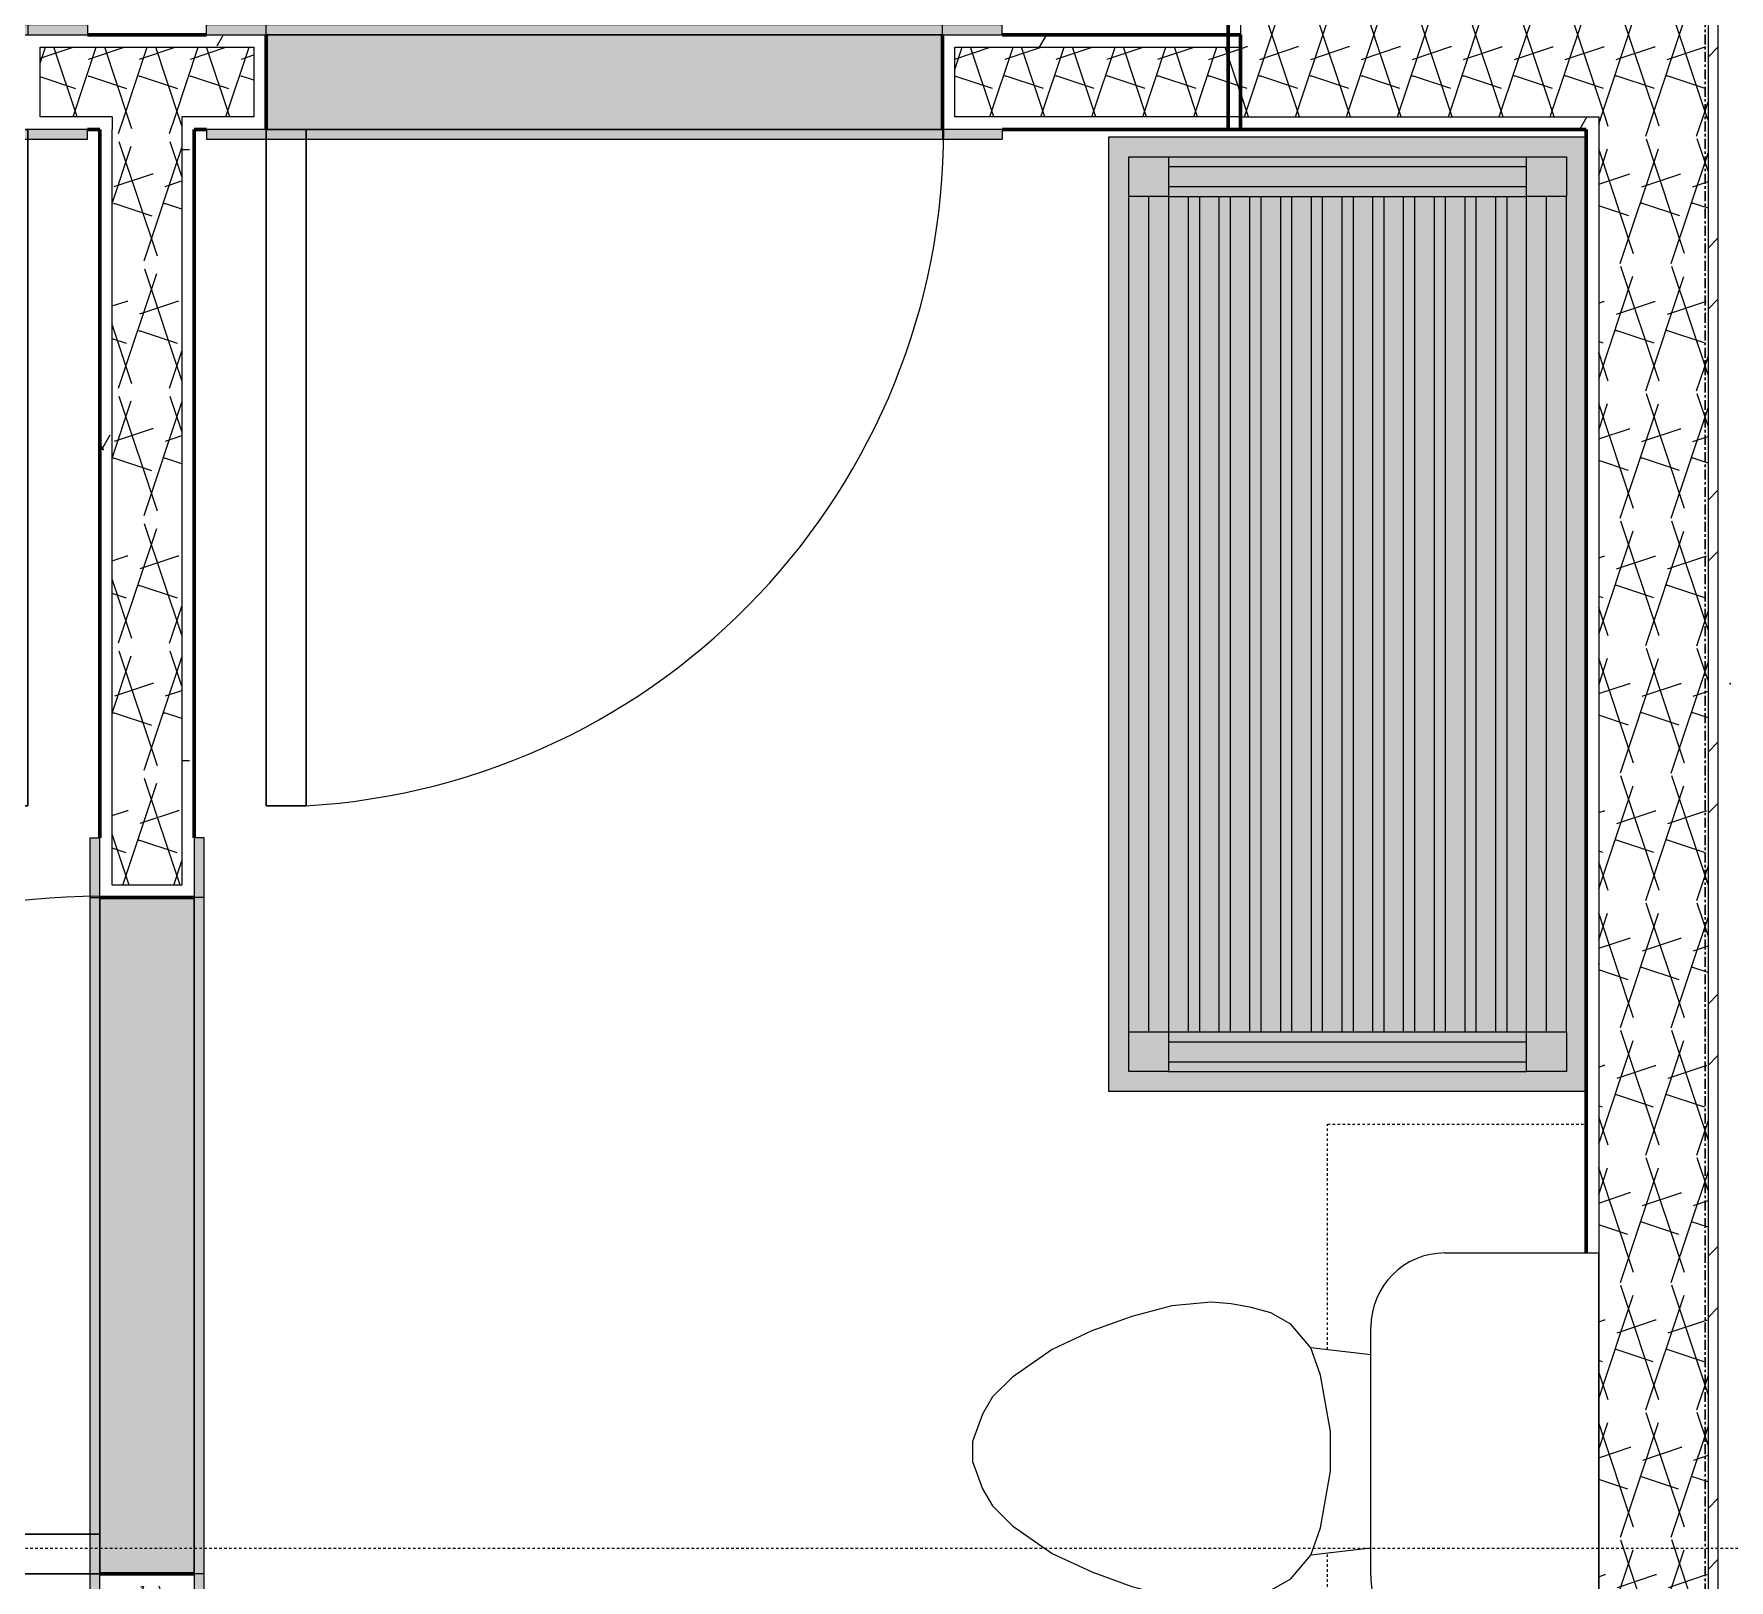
# Model space of a CAD drawing. Header units: inches. Extents: x -4110 to -1807, y 11006 to 12281.
# Drawn here: x -3565.4 to -3480.1, y 11606.8 to 11684.5 of the extents above; entities that cross this region are included whole.
import ezdxf

# ---------------------------------------------------------------- set-up
doc = ezdxf.new("R2010")
doc.units = ezdxf.units.IN
doc.header["$MEASUREMENT"] = 0
for name, pattern in [('Aligning Line 1_8_', [0.25, 0.125, -0.125]), ('Dash', [0.25, 0.125, -0.125]), ('Grid Line 1_2_', [0.875, 0.5, -0.125, 0.125, -0.125])]:
    doc.linetypes.add(name, pattern=pattern)
for name, color, linetype, lineweight in [('0-1', 7, 'Continuous', 5), ('0-2', 90, 'Continuous', 18), ('A-DOOR-1', 7, 'Continuous', 9), ('A-DOOR-2', 250, 'Continuous', 30), ('A-DOOR-FRAM-1', 31, 'Continuous', 18), ('A-DOOR-FRAM-2', 7, 'Continuous', 9), ('A-WALL', 113, 'Continuous', 18), ('A-WALL-1', 8, 'Continuous', 5), ('A-WALL-3', 50, 'Continuous', 60), ('A-WALL-4', 90, 'Continuous', 18), ('A-WALL-PATT-1', 7, 'Continuous', 9), ('A-WALL-PATT-2', 253, 'Continuous', 9), ('A-WALL-PATT-5', 111, 'Continuous', 9), ('G-ANNO-SYMB-1', 147, 'Aligning Line 1_8_', 9), ('I-WALL-5', 2, 'Continuous', 60), ('P-SANR-FIXT-2', 7, 'Continuous', 9), ('Q-CASE-1', 130, 'Continuous', 9), ('Q-CASE-2', 127, 'Continuous', 9), ('Q-CASE-3', 7, 'Continuous', 9), ('Q-CASE-4', 7, 'Dash', 9), ('S-GRID-1', 1, 'Grid Line 1_2_', 30)]:
    doc.layers.add(name, color=color, linetype=linetype, lineweight=lineweight)
pattern_1 = [(161.57, (0.32, 0.32), (-2.560496185, -0.000537386), [0, -18.214, 2.022, 0]), (18.43, (-0.32, 0.32), (-2.560496185, 0.000537386), [0, -18.214, 2.022, 0]), (108.43, (0.32, 0.32), (1.27922091, -6.400876726), [6.07, -14.166]), (71.57, (-0.32, 0.32), (1.27922091, 6.400876726), [6.07, -14.166])]
pattern_2 = [(0, (0, 0), (20.48, 5.12), [0.845, -14.515, 0.845, -14.515, -81.92]), (0, (0, 0), (20.48, 5.12), [-30.72, 0.845, -29.875, 0.845, -14.515, -35.84]), (0, (0, 0), (20.48, 5.12), [-76.8, 0.845, -9.395, 0.845, -24.755]), (120, (7.68, 2.56), (-14.67405, 15.1762003), [0.845, -14.515, 0.845, -14.515, -81.92]), (120, (7.68, 2.56), (-14.67405, 15.1762003), [-30.72, 0.845, -29.875, 0.845, -14.515, -35.84]), (120, (7.68, 2.56), (-14.67405, 15.1762003), [-76.8, 0.845, -9.395, 0.845, -24.755]), (240, (10.24, 12.8), (-5.80595, -20.2962003), [0.845, -14.515, 0.845, -14.515, -81.92]), (240, (10.24, 12.8), (-5.80595, -20.2962003), [-30.72, 0.845, -29.875, 0.845, -14.515, -35.84]), (240, (10.24, 12.8), (-5.80595, -20.2962003), [-76.8, 0.845, -9.395, 0.845, -24.755])]

# ---------------------------------------------------------------- blocks, each defined once
blk = doc.blocks.new('SWING - SINGLE - FLUSH - SWING - FLUSH - 2-10 x 6-8 - PRIVACY-3983845-ENLARGED RCP - 2ND FLOOR PLAN - EAST')
at = {"layer": 'A-DOOR-FRAM-1'}
for points in [[(-17.625, 2.375), (-17, 2.375), (-17, 2.875), (-20, 2.875), (-20, 2.375)], [(-17, 2.375), (17, 2.375), (17, 2.875), (-17, 2.875)], [(20, 2.375), (20, 2.875), (17, 2.875), (17, 2.375)], [(-17, -2.875), (-17, -2.375), (-20, -2.375), (-20, -2.875), (-17.625, -2.875)], [(17, -2.875), (17, -2.375), (-17, -2.375), (-17, -2.875), (16.5, -2.875)], [(20, -2.875), (20, -2.375), (17, -2.375), (17, -2.875), (19.651, -2.875)]]:
    blk.add_hatch(color=256, dxfattribs=at).paths.add_polyline_path(points, flags=0)
at = {"layer": 'A-DOOR-1'}
blk.add_arc((17, -2.375), 34.067, 180, 266.63431, dxfattribs=at)
at = {"layer": 'A-DOOR-2'}
for p, q in [((15, -2.375), (15, -36.383)), ((17, -2.375), (15, -2.375)), ((17, -2.375), (17, -36.383)), ((17, -36.383), (15, -36.383))]:
    blk.add_line(p, q, dxfattribs=at)
at = {"layer": 'A-DOOR-FRAM-2'}
for p, q in [((-17, 2.875), (-20, 2.875)), ((-20, 2.875), (-20, 2.375)), ((17, 2.875), (-17, 2.875)), ((-17, 2.875), (-17, 2.375)), ((20, 2.875), (17, 2.875)), ((17, 2.875), (17, 2.375)), ((20, 2.875), (20, 2.375)), ((-20, 2.375), (-17, 2.375)), ((-17, 2.375), (17, 2.375)), ((17, 2.375), (20, 2.375)), ((-17, -2.375), (-20, -2.375)), ((-20, -2.875), (-20, -2.375)), ((17, -2.375), (-17, -2.375)), ((-17, -2.875), (-17, -2.375)), ((20, -2.375), (17, -2.375)), ((17, -2.875), (17, -2.375)), ((20, -2.875), (20, -2.375)), ((-20, -2.875), (-17, -2.875)), ((-17, -2.875), (17, -2.875)), ((17, -2.875), (20, -2.875))]:
    blk.add_line(p, q, dxfattribs=at)
blk = doc.blocks.new('SWING - SINGLE - FLUSH - SWING - FLUSH - 2-10 x 6-8 - PRIVACY-3983846-ENLARGED RCP - 2ND FLOOR PLAN - EAST')
at = {"layer": 'A-DOOR-FRAM-1'}
for points in [[(-17.625, 2.375), (-17, 2.375), (-17, 2.875), (-20, 2.875), (-20, 2.375)], [(-17, 2.375), (17, 2.375), (17, 2.875), (-17, 2.875)], [(20, 2.375), (20, 2.875), (17, 2.875), (17, 2.375), (17.625, 2.375)], [(-17.625, -2.875), (-17, -2.875), (-17, -2.375), (-20, -2.375), (-20, -2.875)], [(-17, -2.875), (17, -2.875), (17, -2.375), (-17, -2.375)], [(17, -2.875), (20, -2.875), (20, -2.375), (17, -2.375)]]:
    blk.add_hatch(color=256, dxfattribs=at).paths.add_polyline_path(points, flags=0)
at = {"layer": 'A-DOOR-1'}
blk.add_arc((17, -2.375), 34.067, 180, 266.63431, dxfattribs=at)
at = {"layer": 'A-DOOR-2'}
for p, q in [((15, -2.375), (15, -36.383)), ((17, -2.375), (15, -2.375)), ((17, -2.375), (17, -36.383)), ((17, -36.383), (15, -36.383))]:
    blk.add_line(p, q, dxfattribs=at)
at = {"layer": 'A-DOOR-FRAM-2'}
for p, q in [((-17, 2.875), (-20, 2.875)), ((-20, 2.875), (-20, 2.375)), ((17, 2.875), (-17, 2.875)), ((-17, 2.875), (-17, 2.375)), ((20, 2.875), (17, 2.875)), ((17, 2.875), (17, 2.375)), ((20, 2.875), (20, 2.375)), ((-20, 2.375), (-17, 2.375)), ((-17, 2.375), (17, 2.375)), ((17, 2.375), (20, 2.375)), ((-17, -2.375), (-20, -2.375)), ((-20, -2.875), (-20, -2.375)), ((17, -2.375), (-17, -2.375)), ((-17, -2.875), (-17, -2.375)), ((20, -2.375), (17, -2.375)), ((17, -2.875), (17, -2.375)), ((20, -2.875), (20, -2.375)), ((-20, -2.875), (-17, -2.875)), ((-17, -2.875), (17, -2.875)), ((17, -2.875), (20, -2.875))]:
    blk.add_line(p, q, dxfattribs=at)
blk = doc.blocks.new('Toilet-Domestic-3D - Toilet-Domestic-3D-1352612-ENLARGED RCP - 2ND FLOOR PLAN - EAST')
at = {"layer": 'P-SANR-FIXT-2'}
for p, q in [((-9.976, 19.476), (9.976, 19.476)), ((-9.976, 11.75), (-9.976, 19.476)), ((9.976, 19.476), (9.976, 11.75)), ((6.25, 8.024), (-6.25, 8.024)), ((-4.862, 8.024), (-5.209, 5)), ((4.862, 8.024), (5.209, 5)), ((-1, 6), (-3.836, 5.5)), ((1, 6), (-1, 6)), ((3.836, 5.5), (1, 6)), ((-3.836, 5.5), (-5.209, 5)), ((5.209, 5), (3.836, 5.5)), ((-5.209, 5), (-6.401, 4)), ((6.401, 4), (5.209, 5)), ((-6.401, 4), (-6.968, 3)), ((6.968, 3), (6.401, 4)), ((-6.968, 3), (-7.236, 2)), ((7.236, 2), (6.968, 3)), ((-7.236, 2), (-7.413, 0.996)), ((7.413, 0.996), (7.236, 2)), ((-7.413, 0.996), (-7.5, 0)), ((7.5, 0), (7.413, 0.996)), ((-7.5, 0), (-7.326, -1.992)), ((7.326, -1.992), (7.5, 0)), ((-7.326, -1.992), (-6.788, -4)), ((6.788, -4), (7.326, -1.992)), ((-6.788, -4), (-6.06, -6)), ((6.06, -6), (6.788, -4)), ((-6.06, -6), (-5.127, -8)), ((5.127, -8), (6.06, -6)), ((-5.127, -8), (-3.74, -10)), ((3.74, -10), (5.127, -8)), ((-3.74, -10), (-2.74, -11)), ((2.74, -11), (3.74, -10)), ((-2.74, -11), (-1.874, -11.5)), ((1.874, -11.5), (2.74, -11)), ((-1.874, -11.5), (-0.5, -12)), ((0.5, -12), (1.874, -11.5)), ((-0.5, -12), (0.5, -12))]:
    blk.add_line(p, q, dxfattribs=at)
for centre, start, end in [((-6.25, 11.75), 180, 270), ((6.25, 11.75), 270, 360)]:
    blk.add_arc(centre, 3.726, start, end, dxfattribs=at)
blk = doc.blocks.new('Bath Vanity - Bath Vanity 48_-V2-ENLARGED RCP - 2ND FLOOR PLAN - EAST')
at = {"layer": 'Q-CASE-1'}
h = blk.add_hatch(color=256, dxfattribs=at)
h.paths.add_polyline_path([(-23.262, 24), (-23.262, 0), (24.738, 0), (24.738, 24), (-22.262, 24)], flags=0)
h.paths.add_polyline_path([(-22.262, 22), (-22.262, 23), (23.738, 23), (23.738, 1), (-22.262, 1), (-22.262, 21)], flags=0)
h.paths.add_polyline_path([(-20.262, 22), (-20.262, 21), (21.738, 21), (21.738, 22), (-16.56, 22)], flags=0)
h.paths.add_polyline_path([(-20.262, 18.455), (-20.262, 17.909), (21.738, 17.909), (21.738, 18.455), (-16.56, 18.455)], flags=0)
h.paths.add_polyline_path([(-20.262, 10.182), (21.738, 10.182), (21.738, 10.727), (-20.262, 10.727)], flags=0)
h.paths.add_polyline_path([(-20.262, 12.273), (-20.262, 11.727), (21.738, 11.727), (21.738, 12.273), (-16.56, 12.273)], flags=0)
h.paths.add_polyline_path([(-20.262, 20), (-20.262, 19.455), (21.738, 19.455), (21.738, 20), (-16.56, 20)], flags=0)
h.paths.add_polyline_path([(-20.262, 13.818), (-20.262, 13.273), (21.738, 13.273), (21.738, 13.818), (-16.56, 13.818)], flags=0)
h.paths.add_polyline_path([(-20.262, 2), (21.738, 2), (21.738, 3), (-20.262, 3)], flags=0)
h.paths.add_polyline_path([(-20.262, 5.545), (21.738, 5.545), (21.738, 6.091), (-20.262, 6.091)], flags=0)
h.paths.add_polyline_path([(-20.262, 15.364), (-20.262, 14.818), (21.738, 14.818), (21.738, 15.364), (-16.56, 15.364)], flags=0)
h.paths.add_polyline_path([(-20.262, 7.636), (-20.262, 7.091), (21.738, 7.091), (21.738, 7.636), (-16.56, 7.636)], flags=0)
h.paths.add_polyline_path([(-20.262, 4.052), (-20.262, 4), (21.738, 4), (21.738, 4.545), (-20.262, 4.545)], flags=0)
h.paths.add_polyline_path([(-20.262, 16.909), (-20.262, 16.364), (21.738, 16.364), (21.738, 16.909), (-16.56, 16.909)], flags=0)
h.paths.add_polyline_path([(-20.262, 8.636), (21.738, 8.636), (21.738, 9.182), (-20.262, 9.182)], flags=0)
at = {"layer": 'Q-CASE-2'}
h = blk.add_hatch(color=256, dxfattribs=at)
h.paths.add_polyline_path([(-22.262, 22), (-22.262, 21), (-20.262, 21), (-20.262, 23), (-22.262, 23)], flags=0)
h.paths.add_polyline_path([(-22.262, 3), (-22.262, 1), (-20.262, 1), (-20.262, 3), (-21.762, 3)], flags=0)
h.paths.add_polyline_path([(21.738, 23), (21.738, 21), (23.738, 21), (23.738, 23)], flags=0)
h.paths.add_polyline_path([(21.738, 3), (21.738, 1), (23.738, 1), (23.738, 3), (22.238, 3)], flags=0)
for points in [[(-20.262, 22), (21.738, 22), (21.738, 23), (-20.262, 23)], [(-22.262, 20), (-22.262, 3), (-21.762, 3), (-21.762, 21), (-22.262, 21)], [(-21.762, 10.727), (-21.762, 3), (-20.762, 3), (-20.762, 21), (-21.762, 21), (-21.762, 11.727)], [(-20.762, 4), (-20.762, 3), (-20.262, 3), (-20.262, 21), (-20.762, 21), (-20.762, 4.545)], [(-20.262, 21), (-20.262, 20), (21.738, 20), (21.738, 21), (-16.56, 21)], [(21.738, 4.545), (21.738, 3), (22.238, 3), (22.238, 21), (21.738, 21), (21.738, 5.545)], [(22.238, 5.545), (22.238, 3), (23.238, 3), (23.238, 21), (22.238, 21), (22.238, 6.091)], [(23.238, 13.273), (23.238, 3), (23.738, 3), (23.738, 21), (23.238, 21), (23.238, 13.818)], [(-20.262, 19.455), (-20.262, 18.455), (21.738, 18.455), (21.738, 19.455), (-16.56, 19.455)], [(-20.262, 16.909), (21.738, 16.909), (21.738, 17.909), (-20.262, 17.909), (-20.262, 17.783)], [(-20.262, 16.364), (-20.262, 15.364), (21.738, 15.364), (21.738, 16.364), (-16.56, 16.364)], [(-20.262, 14.818), (-20.262, 13.818), (21.738, 13.818), (21.738, 14.818), (-16.56, 14.818)], [(-20.262, 13.273), (-20.262, 12.273), (21.738, 12.273), (21.738, 13.273), (-16.56, 13.273)], [(-20.262, 11.727), (-20.262, 10.727), (21.738, 10.727), (21.738, 11.727), (-16.56, 11.727)], [(-20.262, 10.182), (-20.262, 9.182), (21.738, 9.182), (21.738, 10.182), (-16.56, 10.182)], [(-20.262, 8.636), (-20.262, 7.636), (21.738, 7.636), (21.738, 8.636), (-16.56, 8.636)], [(-20.262, 7.091), (-20.262, 6.091), (21.738, 6.091), (21.738, 7.091), (-16.56, 7.091)], [(-20.262, 5.545), (-20.262, 4.545), (21.738, 4.545), (21.738, 5.545), (-16.56, 5.545)], [(-20.262, 4), (-20.262, 3), (21.738, 3), (21.738, 4), (-19.262, 4)], [(-20.262, 2), (-20.262, 1), (21.738, 1), (21.738, 2), (-16.56, 2)]]:
    blk.add_hatch(color=256, dxfattribs=at).paths.add_polyline_path(points, flags=0)
at = {"layer": 'Q-CASE-3'}
for p, q in [((-23.262, 0), (-23.262, 24)), ((-23.262, 24), (24.738, 24)), ((24.738, 24), (24.738, 0)), ((-22.262, 21), (-22.262, 23)), ((-22.262, 23), (-20.262, 23)), ((-20.262, 23), (21.738, 23)), ((-20.262, 23), (-20.262, 21)), ((21.738, 21), (21.738, 23)), ((21.738, 23), (23.738, 23)), ((23.738, 23), (23.738, 21)), ((-20.262, 22), (21.738, 22)), ((-22.262, 21), (-22.262, 3)), ((-20.262, 21), (-22.262, 21)), ((-21.762, 21), (-21.762, 3)), ((-20.762, 21), (-20.762, 3)), ((21.738, 21), (-20.262, 21)), ((-20.262, 21), (-20.262, 3)), ((21.738, 21), (21.738, 3)), ((23.738, 21), (21.738, 21)), ((22.238, 21), (22.238, 3)), ((23.238, 21), (23.238, 3)), ((23.738, 21), (23.738, 3)), ((-20.262, 20), (21.738, 20)), ((21.738, 19.455), (-20.262, 19.455)), ((-20.262, 18.455), (21.738, 18.455)), ((21.738, 17.909), (-20.262, 17.909)), ((-20.262, 16.909), (21.738, 16.909)), ((21.738, 16.364), (-20.262, 16.364)), ((-20.262, 15.364), (21.738, 15.364)), ((21.738, 14.818), (-20.262, 14.818)), ((-20.262, 13.818), (21.738, 13.818)), ((21.738, 13.273), (-20.262, 13.273)), ((-20.262, 12.273), (21.738, 12.273)), ((21.738, 11.727), (-20.262, 11.727)), ((-20.262, 10.727), (21.738, 10.727)), ((21.738, 10.182), (-20.262, 10.182)), ((-20.262, 9.182), (21.738, 9.182)), ((21.738, 8.636), (-20.262, 8.636)), ((-20.262, 7.636), (21.738, 7.636)), ((21.738, 7.091), (-20.262, 7.091)), ((-20.262, 6.091), (21.738, 6.091)), ((21.738, 5.545), (-20.262, 5.545)), ((-20.262, 4.545), (21.738, 4.545)), ((21.738, 4), (-20.262, 4)), ((-22.262, 1), (-22.262, 3)), ((-22.262, 3), (-20.262, 3)), ((-20.262, 3), (21.738, 3)), ((-20.262, 3), (-20.262, 1)), ((21.738, 1), (21.738, 3)), ((21.738, 3), (23.738, 3)), ((23.738, 3), (23.738, 1)), ((-20.262, 2), (21.738, 2)), ((-20.262, 1), (-22.262, 1)), ((-20.262, 1), (21.738, 1)), ((23.738, 1), (21.738, 1))]:
    blk.add_line(p, q, dxfattribs=at)
blk = doc.blocks.new('300 Series Wall Hung Cabinet_326 - 30_-V3-ENLARGED RCP - 2ND FLOOR PLAN - EAST')
at = {"layer": 'Q-CASE-4'}
for p, q in [((-15, 0.187), (-15, 13.188)), ((-15, 13.188), (-6.561, 13.188)), ((3.662, 13.188), (15, 13.188)), ((15, 13.188), (15, 0.187)), ((-11.426, 0.187), (-15, 0.187)), ((15, 0.187), (8.527, 0.187))]:
    blk.add_line(p, q, dxfattribs=at)
blk = doc.blocks.new('SWING - SINGLE - FLUSH - SWING - FLUSH - 2-10 x 6-8 - PRIVACY-3983844-ENLARGED RCP - 2ND FLOOR PLAN - EAST')
at = {"layer": 'A-DOOR-FRAM-1'}
for points in [[(-17.625, 2.375), (-17, 2.375), (-17, 2.875), (-20, 2.875), (-20, 2.375)], [(-17, 2.375), (17, 2.375), (17, 2.875), (-17, 2.875)], [(20, 2.375), (20, 2.875), (17, 2.875), (17, 2.375), (18.195, 2.375)], [(-17, -2.875), (-17, -2.375), (-20, -2.375), (-20, -2.875), (-17.625, -2.875)], [(-17, -2.875), (17, -2.875), (17, -2.375), (-17, -2.375)], [(20, -2.875), (20, -2.375), (17, -2.375), (17, -2.875), (18.195, -2.875)]]:
    blk.add_hatch(color=256, dxfattribs=at).paths.add_polyline_path(points, flags=0)
at = {"layer": 'A-DOOR-1'}
blk.add_arc((17, 2.375), 34.067, 93.36569, 180, dxfattribs=at)
at = {"layer": 'A-DOOR-2'}
for p, q in [((15, 2.375), (15, 36.383)), ((17, 36.383), (15, 36.383)), ((17, 2.375), (17, 36.383)), ((17, 2.375), (15, 2.375))]:
    blk.add_line(p, q, dxfattribs=at)
at = {"layer": 'A-DOOR-FRAM-2'}
for p, q in [((-17, 2.875), (-20, 2.875)), ((-20, 2.375), (-20, 2.875)), ((17, 2.875), (-17, 2.875)), ((-17, 2.375), (-17, 2.875)), ((20, 2.875), (17, 2.875)), ((17, 2.375), (17, 2.875)), ((20, 2.375), (20, 2.875)), ((-20, 2.375), (-17, 2.375)), ((-17, 2.375), (17, 2.375)), ((17, 2.375), (20, 2.375)), ((-17, -2.375), (-20, -2.375)), ((-20, -2.375), (-20, -2.875)), ((17, -2.375), (-17, -2.375)), ((-17, -2.375), (-17, -2.875)), ((20, -2.375), (17, -2.375)), ((17, -2.375), (17, -2.875)), ((20, -2.375), (20, -2.875)), ((-20, -2.875), (-17, -2.875)), ((-17, -2.875), (17, -2.875)), ((17, -2.875), (20, -2.875))]:
    blk.add_line(p, q, dxfattribs=at)
blk = doc.blocks.new('CTR - 1st Phase - Unit Layouts_rvt-1-ENLARGED RCP - 2ND FLOOR PLAN - EAST')
at = {"layer": 'A-WALL-1'}
for points in [[(-3553.674, 11679.739), (-3519.674, 11679.739), (-3519.674, 11684.489), (-3553.674, 11684.489), (-3553.674, 11680.364)], [(-3559.674, 11607.114), (-3557.299, 11607.114), (-3557.299, 11641.114), (-3562.049, 11641.114), (-3562.049, 11607.114), (-3561.424, 11607.114)]]:
    blk.add_hatch(color=256, dxfattribs=at).paths.add_polyline_path(points, flags=0)
at = {"layer": 'A-WALL-PATT-1'}
h = blk.add_hatch(dxfattribs=at)
h.set_pattern_fill('FP_1', color=256, style=0, pattern_type=2)
h.set_pattern_definition(pattern_2)
h.paths.add_polyline_path([(-3600.299, 11682.114), (-3599.674, 11682.114), (-3599.674, 11684.489), (-3603.299, 11684.489), (-3603.299, 11683.864), (-3600.299, 11683.864)], flags=0)
h.paths.add_polyline_path([(-3565.674, 11682.114), (-3565.049, 11682.114), (-3565.049, 11683.864), (-3554.299, 11683.864), (-3554.299, 11682.114), (-3553.674, 11682.114), (-3553.674, 11684.489), (-3565.674, 11684.468), (-3565.674, 11683.864)], flags=0)
h.paths.add_polyline_path([(-3519.674, 11682.114), (-3519.049, 11682.114), (-3519.049, 11683.864), (-3504.678, 11683.864), (-3504.678, 11684.489), (-3519.674, 11684.489), (-3519.674, 11683.837)], flags=0)
h = blk.add_hatch(dxfattribs=at)
h.set_pattern_fill('FP_1', color=256, style=0, pattern_type=2)
h.set_pattern_definition(pattern_2)
h.paths.add_polyline_path([(-3562.049, 11553.939), (-3561.424, 11553.939), (-3561.424, 11606.489), (-3559.674, 11606.489), (-3559.674, 11607.114), (-3562.049, 11607.114), (-3562.049, 11591.502)], flags=0)
h.paths.add_polyline_path([(-3562.049, 11641.114), (-3559.674, 11641.114), (-3559.674, 11641.739), (-3561.424, 11641.739), (-3561.424, 11679.739), (-3562.049, 11679.739), (-3562.049, 11641.739)], flags=0)
h = blk.add_hatch(dxfattribs=at)
h.set_pattern_fill('FP_1', color=256, style=0, pattern_type=2)
h.set_pattern_definition(pattern_2)
h.paths.add_polyline_path([(-3557.315, 11553.939), (-3557.299, 11553.939), (-3557.299, 11607.114), (-3559.674, 11607.114), (-3559.674, 11606.489), (-3557.924, 11606.489), (-3557.924, 11553.939)], flags=0)
h.paths.add_polyline_path([(-3557.924, 11641.114), (-3557.299, 11641.114), (-3557.299, 11679.739), (-3557.924, 11679.739), (-3557.924, 11641.739), (-3559.674, 11641.739), (-3559.674, 11641.114)], flags=0)
at = {"layer": 'A-WALL-PATT-2'}
h = blk.add_hatch(dxfattribs=at)
h.set_pattern_fill('FP_2', color=256, style=0, pattern_type=2)
h.set_pattern_definition(pattern_1)
h.paths.add_polyline_path([(-3603.924, 11680.364), (-3600.299, 11680.364), (-3600.299, 11683.864), (-3603.924, 11683.864), (-3603.924, 11682.114)], flags=0)
h.paths.add_polyline_path([(-3555.601, 11680.364), (-3554.299, 11680.364), (-3554.299, 11683.864), (-3565.049, 11683.864), (-3565.049, 11680.364), (-3557.924, 11680.364)], flags=0)
h.paths.add_polyline_path([(-3511.299, 11680.364), (-3504.678, 11680.364), (-3504.678, 11683.864), (-3519.049, 11683.864), (-3519.049, 11680.364)], flags=0)
h = blk.add_hatch(dxfattribs=at)
h.set_pattern_fill('FP_2', color=256, style=0, pattern_type=2)
h.set_pattern_definition(pattern_1)
h.paths.add_polyline_path([(-3561.424, 11553.314), (-3557.924, 11553.314), (-3557.924, 11606.489), (-3561.424, 11606.489), (-3561.424, 11553.439)], flags=0)
h.paths.add_polyline_path([(-3561.424, 11641.739), (-3557.924, 11641.739), (-3557.924, 11680.364), (-3561.424, 11680.364), (-3561.424, 11675.914)], flags=0)
at = {"layer": 'A-WALL-3'}
for p, q in [((-3562.674, 11684.489), (-3556.674, 11684.489)), ((-3553.674, 11684.489), (-3553.674, 11679.739)), ((-3519.674, 11679.739), (-3519.674, 11684.489)), ((-3516.674, 11684.489), (-3504.678, 11684.489)), ((-3504.678, 11684.489), (-3504.678, 11679.739)), ((-3562.049, 11679.739), (-3562.674, 11679.739)), ((-3562.049, 11644.114), (-3562.049, 11679.739)), ((-3556.674, 11679.739), (-3557.299, 11679.739)), ((-3557.299, 11679.739), (-3557.299, 11644.114)), ((-3504.678, 11679.739), (-3516.674, 11679.739)), ((-3557.299, 11641.114), (-3562.049, 11641.114)), ((-3562.049, 11607.114), (-3557.299, 11607.114))]:
    blk.add_line(p, q, dxfattribs=at)
at = {"layer": 'A-WALL-4'}
for p, q in [((-3565.049, 11682.114), (-3565.049, 11683.864)), ((-3565.049, 11683.864), (-3554.299, 11683.864)), ((-3554.299, 11683.864), (-3554.299, 11682.114)), ((-3519.674, 11684.489), (-3553.674, 11684.489)), ((-3519.049, 11682.114), (-3519.049, 11683.864)), ((-3519.049, 11683.864), (-3504.678, 11683.864)), ((-3565.049, 11680.364), (-3565.049, 11682.114)), ((-3554.299, 11682.114), (-3554.299, 11680.364)), ((-3519.049, 11680.364), (-3519.049, 11682.114)), ((-3561.424, 11680.364), (-3565.049, 11680.364)), ((-3561.424, 11680.364), (-3561.424, 11679.739)), ((-3554.299, 11680.364), (-3557.924, 11680.364)), ((-3557.924, 11680.364), (-3557.924, 11679.739)), ((-3504.678, 11680.364), (-3519.049, 11680.364)), ((-3561.424, 11641.739), (-3561.424, 11679.739)), ((-3557.924, 11679.739), (-3557.924, 11641.739)), ((-3553.674, 11679.739), (-3519.674, 11679.739)), ((-3559.674, 11641.739), (-3561.424, 11641.739)), ((-3557.924, 11641.739), (-3559.674, 11641.739)), ((-3562.049, 11641.114), (-3562.049, 11607.114)), ((-3557.299, 11607.114), (-3557.299, 11641.114))]:
    blk.add_line(p, q, dxfattribs=at)
at = {"layer": '0-2'}
blk.add_blockref('SWING - SINGLE - FLUSH - SWING - FLUSH - 2-10 x 6-8 - PRIVACY-3983845-ENLARGED RCP - 2ND FLOOR PLAN - EAST', (-3582.674, 11682.114), dxfattribs=at)
for name, p, rotation in [('SWING - SINGLE - FLUSH - SWING - FLUSH - 2-10 x 6-8 - PRIVACY-3983844-ENLARGED RCP - 2ND FLOOR PLAN - EAST', (-3536.674, 11682.114), 180), ('Bath Vanity - Bath Vanity 48_-V2-ENLARGED RCP - 2ND FLOOR PLAN - EAST', (-3487.299, 11654.627), 90.00000000018761), ('SWING - SINGLE - FLUSH - SWING - FLUSH - 2-10 x 6-8 - PRIVACY-3983846-ENLARGED RCP - 2ND FLOOR PLAN - EAST', (-3559.674, 11624.114), 269.9999999999978), ('300 Series Wall Hung Cabinet_326 - 30_-V3-ENLARGED RCP - 2ND FLOOR PLAN - EAST', (-3487.116, 11614.72), 90.00000000014225), ('Toilet-Domestic-3D - Toilet-Domestic-3D-1352612-ENLARGED RCP - 2ND FLOOR PLAN - EAST', (-3506.155, 11613.271), 270.0000000002869)]:
    blk.add_blockref(name, p, dxfattribs=dict(at, rotation=rotation))
blk = doc.blocks.new('CTR - 1st Phase -Stairs _ Elevators_rvt-1-ENLARGED RCP - 2ND FLOOR PLAN - EAST')
at = {"layer": 'G-ANNO-SYMB-1'}
blk.add_line((-3429.667, 11608.394), (-3865.746, 11608.394), dxfattribs=at)
blk = doc.blocks.new('CTR - 1st Phase - Structure_rvt-1-ENLARGED RCP - 2ND FLOOR PLAN - EAST')
at = {"layer": 'S-GRID-1'}
blk.add_line((-3481.324, 11005.881), (-3481.324, 12247.501), dxfattribs=at)

msp = doc.modelspace()

# ---------------------------------------------------------------- hatches: boundary and pattern name
at = {"layer": 'A-WALL-PATT-5'}
h = msp.add_hatch(dxfattribs=at)
h.set_pattern_fill('FP_1', color=256, style=0, pattern_type=2)
h.set_pattern_definition(pattern_2)
h.paths.add_polyline_path([(-3504.678, 11680.364), (-3504.674, 11680.364), (-3504.674, 11703.402), (-3505.299, 11703.402), (-3505.299, 11684.489), (-3504.678, 11684.489), (-3504.678, 11680.365)], flags=0)
h.paths.add_polyline_path([(-3505.299, 11743.402), (-3504.674, 11743.402), (-3504.674, 11745.939), (-3505.299, 11745.939), (-3505.299, 11743.81)], flags=0)
h = msp.add_hatch(dxfattribs=at)
h.set_pattern_fill('FP_37', color=256, style=0, pattern_type=2)
h.set_pattern_definition([(45, (0, 0), (-6.335677, 6.335677), []), (45, (0, 9.6), (-6.335677, 6.335677), [])])
h.paths.add_polyline_path([(-3480.674, 11550.641), (-3480.674, 11688.114), (-3481.174, 11688.114), (-3481.174, 11550.641)], flags=0)
h = msp.add_hatch(dxfattribs=at)
h.set_pattern_fill('FP_1', color=256, style=0, pattern_type=2)
h.set_pattern_definition(pattern_2)
h.paths.add_polyline_path([(-3480.049, 11550.641), (-3480.049, 11688.739), (-3480.674, 11688.739), (-3480.674, 11550.641)], flags=0)
h = msp.add_hatch(dxfattribs=at)
h.set_pattern_fill('FP_2', color=256, style=0, pattern_type=2)
h.set_pattern_definition(pattern_1)
h.paths.add_polyline_path([(-3488.242, 11680.364), (-3481.174, 11680.364), (-3481.174, 11687.614), (-3504.674, 11687.614), (-3504.674, 11680.364), (-3498.109, 11680.364)], flags=0)
h = msp.add_hatch(dxfattribs=at)
h.set_pattern_fill('FP_1', color=256, style=0, pattern_type=2)
h.set_pattern_definition(pattern_2)
h.paths.add_polyline_path([(-3505.299, 11679.739), (-3486.674, 11679.739), (-3486.674, 11680.364), (-3504.678, 11680.36), (-3505.082, 11679.956)], flags=0)
h = msp.add_hatch(dxfattribs=at)
h.set_pattern_fill('FP_2', color=256, style=0, pattern_type=2)
h.set_pattern_definition(pattern_1)
h.paths.add_polyline_path([(-3481.174, 11550.641), (-3481.176, 11680.364), (-3486.674, 11680.364), (-3486.674, 11551.814), (-3485.699, 11551.814), (-3485.699, 11550.641), (-3481.264, 11550.641)], flags=0)
h = msp.add_hatch(dxfattribs=at)
h.set_pattern_fill('FP_1', color=256, style=0, pattern_type=2)
h.set_pattern_definition(pattern_2)
h.paths.add_polyline_path([(-3487.299, 11553.314), (-3486.674, 11553.314), (-3486.674, 11679.739), (-3487.299, 11679.739), (-3487.299, 11623.247), (-3486.678, 11623.247), (-3486.678, 11603.294), (-3487.299, 11603.294), (-3487.299, 11553.618)], flags=0)

# ---------------------------------------------------------------- linework, layer by layer
at = {"layer": 'A-WALL'}
for p, q in [((-3504.674, 11680.364), (-3504.674, 11703.402)), ((-3481.174, 11688.114), (-3481.174, 11550.641)), ((-3480.674, 11688.739), (-3480.674, 11550.641)), ((-3504.674, 11680.364), (-3486.674, 11680.364)), ((-3486.674, 11680.364), (-3486.674, 11553.314))]:
    msp.add_line(p, q, dxfattribs=at)
at = {"layer": 'I-WALL-5'}
for p, q in [((-3505.299, 11679.739), (-3505.299, 11703.402)), ((-3487.299, 11679.739), (-3505.299, 11679.739)), ((-3487.299, 11623.247), (-3487.299, 11679.739))]:
    msp.add_line(p, q, dxfattribs=at)

# ---------------------------------------------------------------- block references
at = {"layer": '0-1'}
for name in ['CTR - 1st Phase -Stairs _ Elevators_rvt-1-ENLARGED RCP - 2ND FLOOR PLAN - EAST', 'CTR - 1st Phase - Structure_rvt-1-ENLARGED RCP - 2ND FLOOR PLAN - EAST', 'CTR - 1st Phase - Unit Layouts_rvt-1-ENLARGED RCP - 2ND FLOOR PLAN - EAST']:
    msp.add_blockref(name, (0, 0), dxfattribs=at)

doc.saveas('drawing.dxf')
